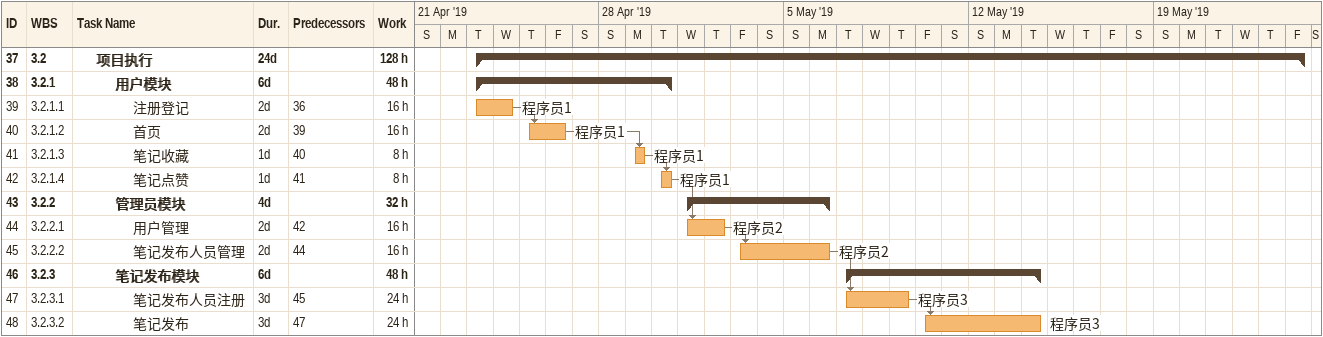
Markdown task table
| ID | WBS | Task | Duration | Start | Finish | Predecessors | Resources | Work (h) |
|---|---|---|---|---|---|---|---|---|
| 37 | 3.2 | **项目执行** | 24d | 2019-04-23 | 2019-05-24 |  |  | 128 |
| 38 | 3.2.1 | **用户模块** | 6d | 2019-04-23 | 2019-04-30 |  |  | 48 |
| 39 | 3.2.1.1 | 注册登记 | 2d | 2019-04-23 | 2019-04-24 | 36 | 程序员1 | 16 |
| 40 | 3.2.1.2 | 首页 | 2d | 2019-04-25 | 2019-04-26 | 39 | 程序员1 | 16 |
| 41 | 3.2.1.3 | 笔记收藏 | 1d | 2019-04-29 | 2019-04-29 | 40 | 程序员1 | 8 |
| 42 | 3.2.1.4 | 笔记点赞 | 1d | 2019-04-30 | 2019-04-30 | 41 | 程序员1 | 8 |
| 43 | 3.2.2 | **管理员模块** | 4d | 2019-05-01 | 2019-05-06 |  |  | 32 |
| 44 | 3.2.2.1 | 用户管理 | 2d | 2019-05-01 | 2019-05-02 | 42 | 程序员2 | 16 |
| 45 | 3.2.2.2 | 笔记发布人员管理 | 2d | 2019-05-03 | 2019-05-06 | 44 | 程序员2 | 16 |
| 46 | 3.2.3 | **笔记发布模块** | 6d | 2019-05-07 | 2019-05-14 |  |  | 48 |
| 47 | 3.2.3.1 | 笔记发布人员注册 | 3d | 2019-05-07 | 2019-05-09 | 45 | 程序员3 | 24 |
| 48 | 3.2.3.2 | 笔记发布 | 3d | 2019-05-10 | 2019-05-14 | 47 | 程序员3 | 24 |
